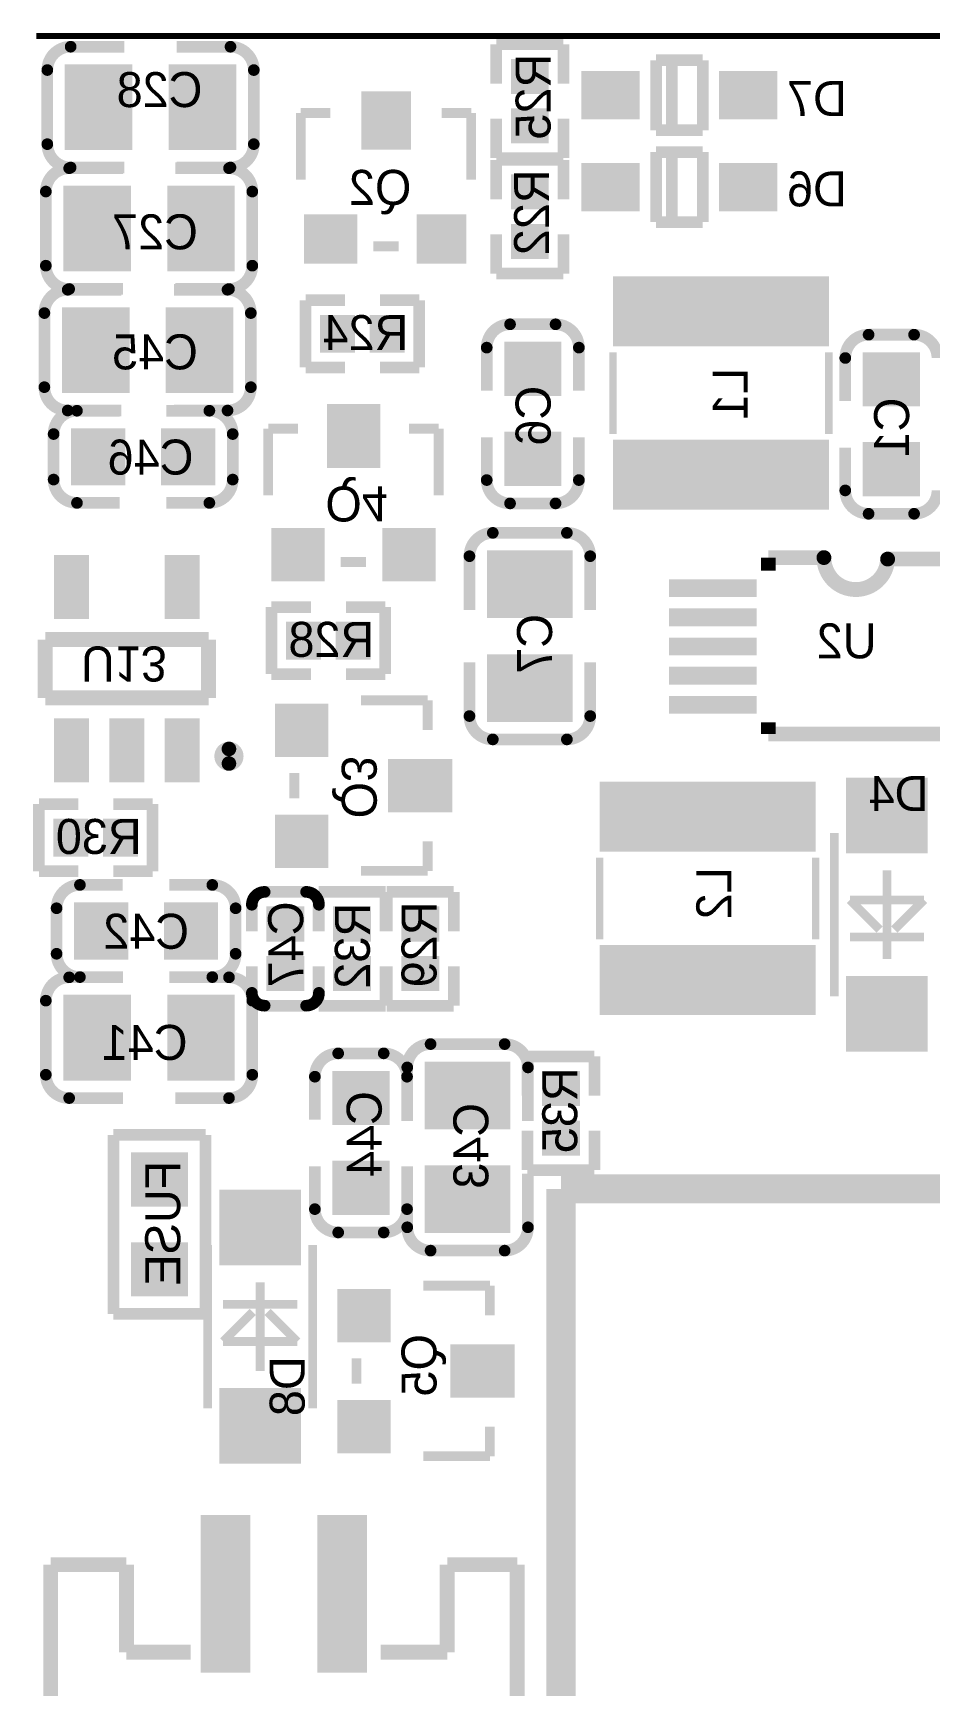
# Model space of a CAD drawing. Extents: x 1752 to 2872, y 74 to 1038.
# Drawn here: x 1909.6 to 1955.7, y 838.4 to 923.4 of the extents above; entities that cross this region are included whole.
import ezdxf

# ---------------------------------------------------------------- set-up
doc = ezdxf.new("R2010")
doc.units = 0
doc.header["$MEASUREMENT"] = 0
doc.layers.add('BOTTOMOVERLAY', color=54, linetype='CONTINUOUS')
doc.layers.add('BOTTOMPASTE', color=16, linetype='CONTINUOUS')

msp = doc.modelspace()

# ---------------------------------------------------------------- linework, layer by layer
at = {"layer": 'BOTTOMOVERLAY'}
for points, const_width in [([(2015.571084062615, 923.2528927262852), (1909.729284062615, 923.2528927262852)], 0.3), ([(1936.828878062616, 922.8250897262851), (1933.378875062616, 922.8250897262851)], 0.6000000000000001), ([(1933.378875062616, 920.800089726285), (1933.378875062616, 922.8250897262851)], 0.6000000000000001), ([(1936.828878062616, 920.800089726285), (1936.828878062616, 922.8250897262851)], 0.6000000000000001), ([(1914.246672062615, 922.7003047262851), (1911.486669062616, 922.7003047262851)], 0.6000000000000001), ([(1919.706690062617, 922.7003047262851), (1916.946690062617, 922.7003047262851)], 0.6000000000000001), ([(1941.600072062615, 918.4048897262851), (1941.600078062615, 922.004874726285)], 0.6000000000000001), ([(1941.600078062615, 922.004874726285), (1944.000090062616, 922.0049047262851)], 0.6000000000000001), ([(1942.410099062617, 918.4048957262852), (1942.410084062615, 922.0048897262852)], 0.6000000000000001), ([(1944.000075062616, 918.4048897262851), (1944.000090062616, 922.0049047262851)], 0.6000000000000001), ([(1910.286678062615, 917.6902927262852), (1910.286678062615, 921.5002927262851)], 0.6000000000000001), ([(1920.906681062616, 917.6902927262852), (1920.906681062616, 921.5002927262851)], 0.6000000000000001), ([(1923.323517062615, 915.8614927262852), (1923.323517062615, 919.290492726285)], 0.51), ([(1924.847517062616, 919.290492726285), (1923.323517062615, 919.290492726285)], 0.51), ([(1932.086517062616, 919.290492726285), (1930.562517062615, 919.290492726285)], 0.51), ([(1932.086517062616, 915.8614927262852), (1932.086517062616, 919.290492726285)], 0.51), ([(1933.378875062616, 916.9750957262852), (1933.378875062616, 919.0000957262852)], 0.6000000000000001), ([(1936.828878062616, 916.9750957262852), (1936.828878062616, 919.0000957262852)], 0.6000000000000001), ([(1944.000075062616, 918.4048897262851), (1941.600072062615, 918.4048897262851)], 0.6000000000000001), ([(1936.828878062616, 916.9750957262852), (1933.378875062616, 916.9750957262852)], 0.6000000000000001), ([(1936.828893062616, 916.881489726285), (1933.378890062616, 916.881489726285)], 0.6000000000000001), ([(1933.378890062616, 914.8564897262851), (1933.378890062616, 916.881489726285)], 0.6000000000000001), ([(1936.828893062616, 914.8564897262851), (1936.828893062616, 916.881489726285)], 0.6000000000000001), ([(1941.600072062615, 913.680489726285), (1941.600078062615, 917.2804747262851)], 0.6000000000000001), ([(1941.600078062615, 917.2804747262851), (1944.000090062616, 917.2805047262852)], 0.6000000000000001), ([(1942.410099062617, 913.680495726285), (1942.410084062615, 917.280489726285)], 0.6000000000000001), ([(1944.000075062616, 913.680489726285), (1944.000090062616, 917.2805047262852)], 0.6000000000000001), ([(1914.170472062616, 916.4519047262852), (1911.410469062615, 916.4519047262852)], 0.6000000000000001), ([(1914.246678062616, 916.490295726285), (1911.486678062615, 916.490295726285)], 0.6000000000000001), ([(1919.630490062616, 916.4519047262852), (1916.870490062616, 916.4519047262852)], 0.6000000000000001), ([(1919.706675062615, 916.490295726285), (1916.946675062615, 916.490295726285)], 0.6000000000000001), ([(1910.210478062615, 911.4418927262851), (1910.210478062615, 915.2518927262851)], 0.6000000000000001), ([(1920.830481062617, 911.4418927262851), (1920.830481062617, 915.2518927262851)], 0.6000000000000001), ([(1944.000075062616, 913.680489726285), (1941.600072062615, 913.680489726285)], 0.6000000000000001), ([(1933.378890062616, 911.0314957262851), (1933.378890062616, 913.0564957262852)], 0.6000000000000001), ([(1936.828893062616, 911.0314957262851), (1936.828893062616, 913.0564957262852)], 0.6000000000000001), ([(1928.352717062616, 912.4324927262851), (1927.057317062615, 912.4324927262851)], 0.51), ([(1936.828893062616, 911.0314957262851), (1933.378890062616, 911.0314957262851)], 0.6000000000000001), ([(1914.094293062616, 910.2034897262852), (1911.334293062616, 910.2034897262852)], 0.6000000000000001), ([(1914.170478062616, 910.2418957262852), (1911.410478062616, 910.2418957262852)], 0.6000000000000001), ([(1919.554290062616, 910.2034897262852), (1916.794290062616, 910.2034897262852)], 0.6000000000000001), ([(1919.630475062616, 910.2418957262852), (1916.870475062616, 910.2418957262852)], 0.6000000000000001), ([(1923.568287062616, 906.2116837262852), (1923.568287062616, 909.6616867262851)], 0.6000000000000001), ([(1925.593287062616, 909.6616867262851), (1923.568287062616, 909.6616867262851)], 0.6000000000000001), ([(1929.418281062616, 909.6616867262851), (1927.393281062616, 909.6616867262851)], 0.6000000000000001), ([(1929.418281062616, 906.2116837262852), (1929.418281062616, 909.6616867262851)], 0.6000000000000001), ([(1910.134287062616, 905.1934927262851), (1910.134287062616, 909.0034927262852)], 0.6000000000000001), ([(1920.754290062615, 905.1934927262851), (1920.754290062615, 909.0034927262852)], 0.6000000000000001), ([(1936.426281062616, 908.4269017262851), (1934.086287062616, 908.4269017262851)], 0.6000000000000001), ([(1954.866681062615, 907.8934807262851), (1952.526687062616, 907.8934807262851)], 0.6000000000000001), ([(1932.886275062615, 905.0219137262851), (1932.886275062615, 907.2269137262851)], 0.6000000000000001), ([(1937.626287062615, 905.0219047262851), (1937.626287062615, 907.2269047262852)], 0.6000000000000001), ([(1939.383276062616, 902.788620726285), (1939.383276062616, 906.9887647262851)], 0.381), ([(1950.483330062616, 902.788620726285), (1950.483330062616, 906.9887647262851)], 0.381), ([(1951.326681062616, 904.488483726285), (1951.326681062616, 906.6934807262851)], 0.6000000000000001), ([(1925.593287062616, 906.2116837262852), (1923.568287062616, 906.2116837262852)], 0.6000000000000001), ([(1929.418281062616, 906.2116837262852), (1927.393281062616, 906.2116837262852)], 0.6000000000000001), ([(1914.094278062616, 903.9934807262852), (1911.334278062616, 903.9934807262852)], 0.6000000000000001), ([(1914.015693062616, 903.982095726285), (1911.810696062616, 903.982095726285)], 0.6000000000000001), ([(1918.620705062615, 903.982101726285), (1916.415705062615, 903.982101726285)], 0.6000000000000001), ([(1919.554299062615, 903.9934807262852), (1916.794296062616, 903.9934807262852)], 0.6000000000000001), ([(1910.610696062616, 900.4420957262851), (1910.610696062616, 902.7820897262852)], 0.6000000000000001), ([(1919.820693062616, 900.4420957262851), (1919.820693062616, 902.7820897262852)], 0.6000000000000001), ([(1923.171117062616, 903.0598927262852), (1921.647117062616, 903.0598927262852)], 0.51), ([(1921.647117062616, 899.6308927262851), (1921.647117062616, 903.0598927262852)], 0.51), ([(1930.410117062615, 903.0598927262852), (1928.886117062616, 903.0598927262852)], 0.51), ([(1930.410117062615, 899.6308927262851), (1930.410117062615, 903.0598927262852)], 0.51), ([(1932.886281062616, 900.4169047262851), (1932.886281062616, 902.6219017262852)], 0.6000000000000001), ([(1937.626287062615, 900.4169047262851), (1937.626287062615, 902.6219017262852)], 0.6000000000000001), ([(1951.326681062616, 899.8834807262851), (1951.326681062616, 902.0884807262852)], 0.6000000000000001), ([(1914.015693062616, 899.2420897262851), (1911.810696062616, 899.2420897262851)], 0.6000000000000001), ([(1918.620696062616, 899.2420897262851), (1916.415696062616, 899.2420897262851)], 0.6000000000000001), ([(1936.426281062616, 899.2169047262851), (1934.086287062616, 899.2169047262851)], 0.6000000000000001), ([(1954.866681062615, 898.683483726285), (1952.526687062616, 898.683483726285)], 0.6000000000000001), ([(1937.008884062617, 897.7018897262851), (1933.198884062616, 897.7018897262851)], 0.6000000000000001), ([(1931.998872062616, 893.7418987262852), (1931.998872062616, 896.501898726285)], 0.6000000000000001), ([(1938.208881062616, 893.7418837262851), (1938.208881062616, 896.5018837262851)], 0.6000000000000001), ([(1947.367893062615, 895.7594767262851), (1947.367893062615, 896.4304927262851)], 0.762), ([(1950.229584062617, 896.4304927262851), (1947.367893062615, 896.4304927262851)], 0.762), ([(1956.367875062616, 896.3542927262852), (1953.506184062616, 896.3542927262852)], 0.762), ([(1926.676317062615, 896.2018927262852), (1925.380917062616, 896.2018927262852)], 0.51), ([(1921.815687062615, 890.4382777262852), (1921.815687062615, 893.8882867262851)], 0.6000000000000001), ([(1923.840687062616, 893.8882867262851), (1921.815687062615, 893.8882867262851)], 0.6000000000000001), ([(1927.665681062615, 893.8882867262851), (1925.640681062617, 893.8882867262851)], 0.6000000000000001), ([(1927.665681062615, 890.4382777262852), (1927.665681062615, 893.8882867262851)], 0.6000000000000001), ([(1910.177478062616, 889.2154867262852), (1910.177478062616, 892.2154807262853)], 0.762), ([(1918.577475062615, 892.2154807262853), (1910.177478062616, 892.2154807262853)], 0.762), ([(1918.577475062615, 889.2154867262852), (1918.577475062615, 892.2154807262853)], 0.762), ([(1931.998872062616, 888.2818777262853), (1931.998872062616, 891.0418807262852)], 0.6000000000000001), ([(1938.208881062616, 888.281886726285), (1938.208881062616, 891.0418867262852)], 0.6000000000000001), ([(1923.840687062616, 890.4382777262852), (1921.815687062615, 890.4382777262852)], 0.6000000000000001), ([(1927.665681062615, 890.4382777262852), (1925.640681062617, 890.4382777262852)], 0.6000000000000001), ([(1918.577475062615, 889.2154867262852), (1910.177478062616, 889.2154867262852)], 0.762), ([(1929.846084062617, 889.0846597262852), (1926.417084062617, 889.0846597262852)], 0.51), ([(1929.846084062617, 887.5606597262852), (1929.846084062617, 889.0846597262852)], 0.51), ([(1947.367893062615, 887.3585017262851), (1947.367893062615, 887.9575087262851)], 0.762), ([(1937.008884062617, 887.0818867262851), (1933.198884062616, 887.0818867262851)], 0.6000000000000001), ([(1956.367875062616, 887.3585017262851), (1947.367893062615, 887.3585017262851)], 0.762), ([(1922.988084062617, 884.0554597262851), (1922.988084062617, 885.3508597262852)], 0.51), ([(1909.852287062616, 880.3036837262853), (1909.852287062616, 883.7536867262852)], 0.6000000000000001), ([(1911.877287062616, 883.7536867262852), (1909.852287062616, 883.7536867262852)], 0.6000000000000001), ([(1915.702281062616, 883.7536867262852), (1913.677281062615, 883.7536867262852)], 0.6000000000000001), ([(1915.702281062616, 880.3036837262853), (1915.702281062616, 883.7536867262852)], 0.6000000000000001), ([(1950.768081062616, 873.8662927262851), (1950.768081062616, 882.266292726285)], 0.45), ([(1929.846084062617, 880.3216597262851), (1929.846084062617, 881.8456597262851)], 0.51), ([(1911.877287062616, 880.3036837262853), (1909.852287062616, 880.3036837262853)], 0.6000000000000001), ([(1915.702281062616, 880.3036837262853), (1913.677281062615, 880.3036837262853)], 0.6000000000000001), ([(1929.846084062617, 880.3216597262851), (1926.417084062617, 880.3216597262851)], 0.51), ([(1938.698238062617, 876.8044207262851), (1938.698238062617, 881.004564726285)], 0.381), ([(1949.798292062616, 876.8044207262851), (1949.798292062616, 881.004564726285)], 0.381), ([(1953.468084062616, 875.7802927262851), (1953.468084062616, 880.3522927262851)], 0.45), ([(1914.168072062616, 879.5980957262851), (1911.963072062616, 879.5980957262851)], 0.6000000000000001), ([(1918.773072062616, 879.5980957262851), (1916.568075062616, 879.5980957262851)], 0.6000000000000001), ([(1920.805884062615, 877.2136897262851), (1920.805884062615, 878.563695726285)], 0.6000000000000001), ([(1923.595878062616, 879.2386837262852), (1921.465881062615, 879.2386837262852)], 0.6000000000000001), ([(1927.684899062616, 879.2386987262851), (1924.234890062616, 879.2386987262851)], 0.6000000000000001), ([(1924.234890062616, 877.2136987262852), (1924.234890062616, 879.2386987262851)], 0.6000000000000001), ([(1924.255878062616, 877.2136837262851), (1924.255878062616, 878.5636867262851)], 0.6000000000000001), ([(1927.684899062616, 877.2136987262852), (1927.684899062616, 879.2386987262851)], 0.6000000000000001), ([(1931.190093062616, 879.2386897262852), (1927.740090062616, 879.2386897262852)], 0.6000000000000001), ([(1927.740090062616, 877.2136897262851), (1927.740090062616, 879.2386897262852)], 0.6000000000000001), ([(1931.190093062616, 877.2136897262851), (1931.190093062616, 879.2386897262852)], 0.6000000000000001), ([(1953.087084062616, 877.304292726285), (1951.563084062616, 878.8282927262851)], 0.45), ([(1954.230084062615, 878.8282927262851), (1951.563084062616, 878.8282927262851)], 0.45), ([(1953.849084062615, 877.304292726285), (1955.373084062617, 878.8282927262851)], 0.45), ([(1955.373084062617, 878.8282927262851), (1954.230084062615, 878.8282927262851)], 0.45), ([(1910.763075062617, 876.058095726285), (1910.763075062617, 878.3980897262852)], 0.6000000000000001), ([(1919.973072062616, 876.058095726285), (1919.973072062616, 878.3980897262852)], 0.6000000000000001), ([(1955.373084062617, 876.9232927262851), (1951.563084062616, 876.9232927262851)], 0.45), ([(1920.805890062616, 874.063695726285), (1920.805890062616, 875.4137017262851)], 0.6000000000000001), ([(1924.234890062616, 873.3887017262851), (1924.234890062616, 875.4137017262851)], 0.6000000000000001), ([(1924.255884062616, 874.063689726285), (1924.255884062616, 875.4136957262851)], 0.6000000000000001), ([(1927.684899062616, 873.3887017262851), (1927.684899062616, 875.4137017262851)], 0.6000000000000001), ([(1927.740090062616, 873.3886957262852), (1927.740090062616, 875.4136957262851)], 0.6000000000000001), ([(1931.190093062616, 873.3886957262852), (1931.190093062616, 875.4136957262851)], 0.6000000000000001), ([(1914.170472062616, 874.8467047262851), (1911.410469062615, 874.8467047262851)], 0.6000000000000001), ([(1914.168063062615, 874.8580807262852), (1911.963063062615, 874.8580807262852)], 0.6000000000000001), ([(1918.773072062616, 874.8580897262852), (1916.568075062616, 874.8580897262852)], 0.6000000000000001), ([(1919.630490062616, 874.8467047262851), (1916.870490062616, 874.8467047262851)], 0.6000000000000001), ([(1910.210478062615, 869.836692726285), (1910.210478062615, 873.6466927262852)], 0.6000000000000001), ([(1920.830481062617, 869.836692726285), (1920.830481062617, 873.6466927262852)], 0.6000000000000001), ([(1923.595887062615, 873.3887017262851), (1921.465890062615, 873.3887017262851)], 0.6000000000000001), ([(1927.684899062616, 873.3887017262851), (1924.234890062616, 873.3887017262851)], 0.6000000000000001), ([(1931.190093062616, 873.3886957262852), (1927.740090062616, 873.3886957262852)], 0.6000000000000001), ([(1927.587081062616, 870.9365017262853), (1925.247087062616, 870.9365017262853)], 0.6000000000000001), ([(1933.808484062616, 871.4128987262852), (1929.998484062616, 871.4128987262852)], 0.6000000000000001), ([(1928.798487062616, 867.4528987262852), (1928.798487062616, 870.2128987262852)], 0.6000000000000001), ([(1938.429078062615, 870.780489726285), (1934.979075062615, 870.7804897262852)], 0.6000000000000001), ([(1934.979075062615, 868.7554897262852), (1934.979075062615, 870.7804897262852)], 0.6000000000000001), ([(1935.008496062616, 867.4529047262852), (1935.008496062616, 870.212907726285)], 0.6000000000000001), ([(1938.429078062615, 868.7554897262851), (1938.429078062615, 870.780489726285)], 0.6000000000000001), ([(1924.047075062616, 867.5315137262853), (1924.047075062616, 869.7365137262851)], 0.6000000000000001), ([(1928.787087062616, 867.5315047262852), (1928.787087062616, 869.7365047262851)], 0.6000000000000001), ([(1914.170478062616, 868.6366957262851), (1911.410478062616, 868.6366957262851)], 0.6000000000000001), ([(1919.630475062616, 868.6366957262851), (1916.870475062616, 868.6366957262851)], 0.6000000000000001), ([(1913.683890062615, 857.5354897262852), (1913.683890062615, 866.7454867262852)], 0.6000000000000001), ([(1918.423896062616, 866.7454867262852), (1913.683890062615, 866.7454867262852)], 0.6000000000000001), ([(1918.423887062615, 857.5354897262852), (1918.423896062616, 866.7454867262852)], 0.6000000000000001), ([(1934.979075062615, 864.930495726285), (1934.979075062615, 866.9554957262851)], 0.6000000000000001), ([(1938.429078062615, 864.930495726285), (1938.429078062615, 866.9554957262851)], 0.6000000000000001), ([(1924.047081062615, 862.9265047262852), (1924.047081062615, 865.131501726285)], 0.6000000000000001), ([(1928.787087062616, 862.9265047262852), (1928.787087062616, 865.131501726285)], 0.6000000000000001), ([(1928.798487062616, 861.992901726285), (1928.798487062616, 864.7529017262851)], 0.6000000000000001), ([(1938.429078062615, 864.930495726285), (1934.979075062615, 864.930495726285)], 0.6000000000000001), ([(1935.008496062616, 861.9928867262852), (1935.008496062616, 864.7528867262852)], 0.6000000000000001), ([(1936.704084062617, 749.6692927262852), (1936.704084062617, 863.9692927262851)], 1.499997), ([(2111.506884062615, 863.9692927262851), (1936.704084062617, 863.9692927262851)], 1.499997), ([(1927.587081062616, 861.7265047262852), (1925.247087062616, 861.7265047262852)], 0.6000000000000001), ([(1918.535481062615, 852.6826927262853), (1918.535481062615, 861.0826927262852)], 0.45), ([(1923.935487062615, 852.6826927262853), (1923.935487062615, 861.0826927262852)], 0.45), ([(1933.808484062616, 860.7928957262852), (1929.998484062616, 860.7928957262852)], 0.6000000000000001), ([(1921.235484062615, 854.5966927262851), (1921.235484062615, 859.1686927262851)], 0.45), ([(1933.046484062616, 858.9856597262851), (1929.617484062616, 858.9856597262851)], 0.51), ([(1933.046484062616, 857.4616597262852), (1933.046484062616, 858.9856597262851)], 0.51), ([(1918.423887062615, 857.5354897262852), (1913.683890062615, 857.5354897262852)], 0.6000000000000001), ([(1923.140484062616, 858.0256927262851), (1919.330484062616, 858.0256927262851)], 0.45), ([(1919.330484062616, 856.1206927262851), (1920.854484062615, 857.6446927262853)], 0.45), ([(1923.140484062616, 856.1206927262851), (1921.616484062615, 857.6446927262853)], 0.45), ([(1920.473484062616, 856.1206927262851), (1919.330484062616, 856.1206927262851)], 0.45), ([(1923.140484062616, 856.1206927262851), (1920.473484062616, 856.1206927262851)], 0.45), ([(1926.188484062616, 853.9564597262852), (1926.188484062616, 855.2518597262851)], 0.51), ([(1933.046484062615, 850.2226597262852), (1933.046484062615, 851.7466597262851)], 0.51), ([(1933.046484062615, 850.2226597262852), (1929.617484062616, 850.2226597262852)], 0.51), ([(1910.454708062616, 824.7156997262852), (1910.454708062616, 844.6415437262851)], 0.762), ([(1914.354852062616, 844.641468726285), (1910.454783062615, 844.641468726285)], 0.762), ([(1914.354852062616, 840.1414777262852), (1914.354852062616, 844.641468726285)], 0.762), ([(1934.454735062615, 844.6415437262851), (1930.854744062615, 844.6415437262851)], 0.762), ([(1930.854744062615, 840.1415527262852), (1930.854744062615, 844.6415437262851)], 0.762), ([(1934.454735062615, 824.7156997262852), (1934.454735062615, 844.6415437262851)], 0.762), ([(1917.654693062615, 840.1414777262852), (1914.354852062616, 840.1414777262852)], 0.762), ([(1930.854744062615, 840.1415527262852), (1927.422999062616, 840.1415527262852)], 0.762)]:
    msp.add_lwpolyline(points, dxfattribs=dict(at, const_width=const_width))
for points, const_width in [([(1910.286672062616, 921.5003017262851, -0.414213), (1911.486669062616, 922.7003047262851)], 0.6000000000000001), ([(1919.706690062617, 922.7003047262851, -0.414214), (1920.906690062616, 921.5003077262851)], 0.6000000000000001), ([(1911.486678062615, 916.490295726285, -0.414214), (1910.286678062615, 917.6902927262852)], 0.6000000000000001), ([(1920.906681062616, 917.6902837262851, -0.414213), (1919.706675062615, 916.4902867262851)], 0.6000000000000001), ([(1910.210472062617, 915.2519017262853, -0.414213), (1911.410469062615, 916.4519047262852)], 0.6000000000000001), ([(1919.630490062616, 916.4519047262852, -0.414214), (1920.830490062615, 915.2519077262853)], 0.6000000000000001), ([(1911.410478062616, 910.2418957262852, -0.414214), (1910.210478062615, 911.4418927262851)], 0.6000000000000001), ([(1920.830481062617, 911.4418837262851, -0.414213), (1919.630475062616, 910.241886726285)], 0.6000000000000001), ([(1910.134287062616, 909.0035017262851, -0.414213), (1911.334293062616, 910.203498726285)], 0.6000000000000001), ([(1919.554290062616, 910.2034897262852, -0.414214), (1920.754290062615, 909.0034927262852)], 0.6000000000000001), ([(1932.886275062615, 907.2269137262851, -0.414213), (1934.086278062615, 908.4269107262851)], 0.6000000000000001), ([(1936.426281062616, 908.4269017262851, -0.414213), (1937.626287062615, 907.2269047262852)], 0.6000000000000001), ([(1951.326675062615, 906.6934807262851, -0.414213), (1952.526678062615, 907.8934807262851)], 0.6000000000000001), ([(1954.866681062615, 907.8934807262851, -0.414213), (1956.066687062615, 906.6934807262851)], 0.6000000000000001), ([(1911.334278062616, 903.9934807262852, -0.414214), (1910.134278062616, 905.1934777262851)], 0.6000000000000001), ([(1920.754296062616, 905.1934837262851, -0.414213), (1919.554299062615, 903.9934807262852)], 0.6000000000000001), ([(1910.610696062616, 902.7820897262852, -0.414213), (1911.810696062616, 903.982095726285)], 0.6000000000000001), ([(1918.620705062615, 903.982101726285, -0.414213), (1919.820702062617, 902.7820987262851)], 0.6000000000000001), ([(1911.810696062616, 899.2420837262852, -0.414213), (1910.610696062616, 900.4420867262851)], 0.6000000000000001), ([(1919.820693062616, 900.4420957262851, -0.414213), (1918.620696062616, 899.2420897262851)], 0.6000000000000001), ([(1934.086287062616, 899.2169047262851, -0.414213), (1932.886281062616, 900.4169047262851)], 0.6000000000000001), ([(1937.626296062615, 900.4169047262851, -0.414213), (1936.426290062615, 899.2169047262851)], 0.6000000000000001), ([(1952.526687062616, 898.683483726285, -0.414213), (1951.326681062616, 899.8834807262851)], 0.6000000000000001), ([(1956.066696062616, 899.8834717262852, -0.414213), (1954.866690062616, 898.6834747262851)], 0.6000000000000001), ([(1931.998872062616, 896.501898726285, -0.414214), (1933.198869062616, 897.7018987262852)], 0.6000000000000001), ([(1937.008893062615, 897.7018897262851, -0.414213), (1938.208890062616, 896.5018837262851)], 0.6000000000000001), ([(1953.506184062616, 896.3542927262852, -0.980461), (1950.229584062617, 896.4304927262851)], 0.762), ([(1933.198875062616, 887.0818807262851, -0.414213), (1931.998872062616, 888.2818777262853)], 0.6000000000000001), ([(1938.208881062616, 888.281886726285, -0.414214), (1937.008884062617, 887.0818867262851)], 0.6000000000000001), ([(1910.763075062617, 878.3980897262852, -0.414213), (1911.963072062616, 879.5980957262851)], 0.6000000000000001), ([(1918.773072062616, 879.5981017262851, -0.414213), (1919.973072062616, 878.3980987262852)], 0.6000000000000001), ([(1920.805884062615, 878.5786987262852, -0.414214), (1921.465881062615, 879.2386987262851)], 0.6000000000000001), ([(1923.595878062616, 879.2386987262851, -0.414214), (1924.255878062616, 878.5786987262852)], 0.6000000000000001), ([(1911.963063062615, 874.8580807262852, -0.414213), (1910.763066062616, 876.0580867262852)], 0.6000000000000001), ([(1919.973072062616, 876.058095726285, -0.414213), (1918.773072062616, 874.8580897262852)], 0.6000000000000001), ([(1910.210472062617, 873.6467017262852, -0.414213), (1911.410469062615, 874.8467047262851)], 0.6000000000000001), ([(1919.630490062616, 874.8467047262851, -0.414214), (1920.830490062615, 873.6467077262852)], 0.6000000000000001), ([(1921.465890062615, 873.3887017262851, -0.414214), (1920.805890062616, 874.0487017262852)], 0.6000000000000001), ([(1924.255884062616, 874.0487017262852, -0.414214), (1923.595887062615, 873.3887017262851)], 0.6000000000000001), ([(1924.047075062616, 869.7365137262851, -0.414213), (1925.247078062616, 870.9365107262852)], 0.6000000000000001), ([(1927.587081062616, 870.9365017262853, -0.414213), (1928.787087062616, 869.7365047262851)], 0.6000000000000001), ([(1928.798487062616, 870.2128987262852, -0.414214), (1929.998484062616, 871.4128987262852)], 0.6000000000000001), ([(1933.808493062616, 871.4129047262852, -0.414213), (1935.008496062616, 870.212907726285)], 0.6000000000000001), ([(1911.410478062616, 868.6366957262851, -0.414214), (1910.210478062615, 869.836692726285)], 0.6000000000000001), ([(1920.830481062617, 869.8366837262852, -0.414213), (1919.630475062616, 868.6366867262852)], 0.6000000000000001), ([(1925.247087062616, 861.7265047262852, -0.414213), (1924.047081062615, 862.9265047262852)], 0.6000000000000001), ([(1928.787096062616, 862.9265047262852, -0.414213), (1927.587090062617, 861.7265047262852)], 0.6000000000000001), ([(1929.998475062616, 860.7928957262852, -0.414213), (1928.798478062615, 861.992901726285)], 0.6000000000000001), ([(1935.008496062616, 861.9928867262852, -0.414214), (1933.808499062616, 860.7928867262851)], 0.6000000000000001)]:
    msp.add_lwpolyline(points, format="xyb", dxfattribs=dict(at, const_width=const_width))
for points, const_width in [([(1911.486669062616, 922.5503047262852, 1), (1911.486669062616, 922.850304726285, 1)], 0.3), ([(1919.706690062617, 922.5503047262852, 1), (1919.706690062617, 922.850304726285, 1)], 0.3), ([(1910.286672062616, 921.3503017262851, 1), (1910.286672062616, 921.6502987262852, 1)], 0.3), ([(1920.906690062616, 921.3503077262851, 1), (1920.906690062616, 921.6503077262851, 1)], 0.3), ([(1910.286678062615, 917.5402927262851, 1), (1910.286678062615, 917.840292726285, 1)], 0.3), ([(1920.906681062616, 917.5402867262851, 1), (1920.906681062616, 917.8402837262851, 1)], 0.3), ([(1911.410469062615, 916.3019047262851, 1), (1911.410469062615, 916.6019047262852, 1)], 0.3), ([(1911.486678062615, 916.3402957262851, 1), (1911.486678062615, 916.6402957262851, 1)], 0.3), ([(1919.630490062616, 916.3019047262851, 1), (1919.630490062616, 916.6019047262852, 1)], 0.3), ([(1919.706675062615, 916.3402867262851, 1), (1919.706675062615, 916.6402867262851, 1)], 0.3), ([(1910.210472062617, 915.1019017262852, 1), (1910.210472062617, 915.401898726285, 1)], 0.3), ([(1920.830490062615, 915.1019077262852, 1), (1920.830490062615, 915.4019077262851, 1)], 0.3), ([(1910.210478062615, 911.2918927262851, 1), (1910.210478062615, 911.5918927262851, 1)], 0.3), ([(1920.830481062617, 911.2918867262852, 1), (1920.830481062617, 911.5918837262852, 1)], 0.3), ([(1911.334293062616, 910.053498726285, 1), (1911.334293062616, 910.3534987262851, 1)], 0.3), ([(1911.410478062616, 910.0918957262852, 1), (1911.410478062616, 910.391895726285, 1)], 0.3), ([(1919.554290062616, 910.0534897262851, 1), (1919.554290062616, 910.3534897262851, 1)], 0.3), ([(1919.630475062616, 910.0918867262851, 1), (1919.630475062616, 910.3918867262851, 1)], 0.3), ([(1910.134287062616, 908.8535017262851, 1), (1910.134287062616, 909.1534987262852, 1)], 0.3), ([(1920.754290062615, 908.8534927262851, 1), (1920.754290062615, 909.1534927262851, 1)], 0.3), ([(1934.086278062615, 908.276910726285, 1), (1934.086278062615, 908.5769107262852, 1)], 0.3), ([(1936.426281062616, 908.2769017262851, 1), (1936.426281062616, 908.5769017262851, 1)], 0.3), ([(1952.526678062615, 907.7434807262852, 1), (1952.526678062615, 908.043480726285, 1)], 0.3), ([(1954.866681062615, 907.7434807262852, 1), (1954.866681062615, 908.043480726285, 1)], 0.3), ([(1932.886275062615, 907.076913726285, 1), (1932.886275062615, 907.3769137262852, 1)], 0.3), ([(1937.626287062615, 907.0769047262852, 1), (1937.626287062615, 907.3769047262851, 1)], 0.3), ([(1951.326675062615, 906.5434837262851, 1), (1951.326675062615, 906.8434807262852, 1)], 0.3), ([(1910.134278062616, 905.0434777262851, 1), (1910.134278062616, 905.3434777262851, 1)], 0.3), ([(1920.754296062616, 905.043486726285, 1), (1920.754296062616, 905.3434837262851, 1)], 0.3), ([(1911.334278062616, 903.8434807262852, 1), (1911.334278062616, 904.1434807262851, 1)], 0.3), ([(1911.810696062616, 903.832095726285, 1), (1911.810696062616, 904.1320957262851, 1)], 0.3), ([(1918.620705062615, 903.8321047262853, 1), (1918.620705062615, 904.1321017262851, 1)], 0.3), ([(1919.554299062615, 903.8434807262852, 1), (1919.554299062615, 904.1434807262851, 1)], 0.3), ([(1910.610696062616, 902.6320897262851, 1), (1910.610696062616, 902.9320897262852, 1)], 0.3), ([(1919.820702062617, 902.6320987262851, 1), (1919.820702062617, 902.9320987262852, 1)], 0.3), ([(1910.610696062616, 900.2920867262851, 1), (1910.610696062616, 900.5920867262851, 1)], 0.3), ([(1919.820693062616, 900.2920957262852, 1), (1919.820693062616, 900.5920957262852, 1)], 0.3), ([(1932.886281062616, 900.2669047262852, 1), (1932.886281062616, 900.5669017262851, 1)], 0.3), ([(1937.626296062615, 900.2669047262852, 1), (1937.626296062615, 900.5669017262851, 1)], 0.3), ([(1951.326681062616, 899.733480726285, 1), (1951.326681062616, 900.0334807262852, 1)], 0.3), ([(1911.810696062616, 899.0920837262852, 1), (1911.810696062616, 899.392080726285, 1)], 0.3), ([(1918.620696062616, 899.0920897262852, 1), (1918.620696062616, 899.3920897262851, 1)], 0.3), ([(1934.086287062616, 899.0669047262851, 1), (1934.086287062616, 899.3669047262852, 1)], 0.3), ([(1936.426290062615, 899.0669047262851, 1), (1936.426290062615, 899.3669047262852, 1)], 0.3), ([(1952.526687062616, 898.5334837262851, 1), (1952.526687062616, 898.8334837262851, 1)], 0.3), ([(1954.866690062616, 898.533474726285, 1), (1954.866690062616, 898.8334747262851, 1)], 0.3), ([(1933.198869062616, 897.5518987262851, 1), (1933.198869062616, 897.8518957262852, 1)], 0.3), ([(1937.008893062615, 897.5518897262851, 1), (1937.008893062615, 897.851889726285, 1)], 0.3), ([(1931.998872062616, 896.3518987262852, 1), (1931.998872062616, 896.651898726285, 1)], 0.3), ([(1938.208890062616, 896.351883726285, 1), (1938.208890062616, 896.6518837262852, 1)], 0.3), ([(1950.229584062617, 896.2399927262852, 1), (1950.229584062617, 896.6209927262852, 1)], 0.381), ([(1953.506184062616, 896.1637927262852, 1), (1953.506184062616, 896.5447927262851, 1)], 0.381), ([(1931.998872062616, 888.1318777262852, 1), (1931.998872062616, 888.4318777262852, 1)], 0.3), ([(1938.208881062616, 888.1318867262851, 1), (1938.208881062616, 888.431886726285, 1)], 0.3), ([(1933.198875062616, 886.931880726285, 1), (1933.198875062616, 887.2318807262852, 1)], 0.3), ([(1937.008884062617, 886.9318897262851, 1), (1937.008884062617, 887.2318867262852, 1)], 0.3), ([(1919.627481062616, 886.5904807262853, 1), (1919.627481062616, 885.8404747262853, 1)], 0.7499969999999999), ([(1919.627481062616, 886.4029837262851, 1), (1919.627481062616, 886.7779807262853, 1)], 0.374994), ([(1919.627481062616, 885.6529777262851, 1), (1919.627481062616, 886.0279747262853, 1)], 0.374994), ([(1911.963072062616, 879.4480957262851, 1), (1911.963072062616, 879.7480957262851, 1)], 0.3), ([(1918.773072062616, 879.448104726285, 1), (1918.773072062616, 879.7481017262851, 1)], 0.3), ([(1920.805884062615, 878.4286987262851, 1), (1920.805884062615, 878.7286987262853, 1)], 0.3), ([(1921.465881062615, 879.0886987262852, 1), (1921.465881062615, 879.3886987262852, 1)], 0.3), ([(1923.595878062616, 879.0886987262852, 1), (1923.595878062616, 879.3886987262852, 1)], 0.3), ([(1924.255878062616, 878.4286987262851, 1), (1924.255878062616, 878.7286987262853, 1)], 0.3), ([(1910.763075062617, 878.2480897262851, 1), (1910.763075062617, 878.5480897262853, 1)], 0.3), ([(1919.973072062616, 878.2480987262852, 1), (1919.973072062616, 878.5480987262852, 1)], 0.3), ([(1910.763066062616, 875.9080867262853, 1), (1910.763066062616, 876.2080867262852, 1)], 0.3), ([(1919.973072062616, 875.9080957262852, 1), (1919.973072062616, 876.2080957262851, 1)], 0.3), ([(1911.410469062615, 874.6967047262851, 1), (1911.410469062615, 874.9967047262851, 1)], 0.3), ([(1911.963063062615, 874.7080837262852, 1), (1911.963063062615, 875.008080726285, 1)], 0.3), ([(1918.773072062616, 874.7080897262852, 1), (1918.773072062616, 875.0080897262852, 1)], 0.3), ([(1919.630490062616, 874.6967047262851, 1), (1919.630490062616, 874.9967047262851, 1)], 0.3), ([(1910.210472062617, 873.4967017262852, 1), (1910.210472062617, 873.7966987262853, 1)], 0.3), ([(1920.805890062616, 873.8987017262853, 1), (1920.805890062616, 874.1987017262852, 1)], 0.3), ([(1920.830490062615, 873.4967077262852, 1), (1920.830490062615, 873.7967077262851, 1)], 0.3), ([(1924.255884062616, 873.8987017262853, 1), (1924.255884062616, 874.1987017262852, 1)], 0.3), ([(1921.465890062615, 873.2387017262852, 1), (1921.465890062615, 873.5387017262851, 1)], 0.3), ([(1923.595887062615, 873.2387017262852, 1), (1923.595887062615, 873.5387017262851, 1)], 0.3), ([(1925.247078062616, 870.7865107262852, 1), (1925.247078062616, 871.086510726285, 1)], 0.3), ([(1927.587081062616, 870.7865017262852, 1), (1927.587081062616, 871.0865017262852, 1)], 0.3), ([(1929.998484062616, 871.2628987262851, 1), (1929.998484062616, 871.5628957262852, 1)], 0.3), ([(1933.808493062616, 871.2629047262851, 1), (1933.808493062616, 871.5629047262853, 1)], 0.3), ([(1928.798487062616, 870.0628987262853, 1), (1928.798487062616, 870.3628987262852, 1)], 0.3), ([(1935.008496062616, 870.0629077262852, 1), (1935.008496062616, 870.3629077262851, 1)], 0.3), ([(1910.210478062615, 869.6866927262852, 1), (1910.210478062615, 869.9866927262851, 1)], 0.3), ([(1920.830481062617, 869.6866867262852, 1), (1920.830481062617, 869.9866837262852, 1)], 0.3), ([(1924.047075062616, 869.5865137262851, 1), (1924.047075062616, 869.8865137262851, 1)], 0.3), ([(1928.787087062616, 869.586504726285, 1), (1928.787087062616, 869.8865047262852, 1)], 0.3), ([(1911.410478062616, 868.4866957262851, 1), (1911.410478062616, 868.7866957262852, 1)], 0.3), ([(1919.630475062616, 868.4866867262851, 1), (1919.630475062616, 868.7866867262852, 1)], 0.3), ([(1924.047081062615, 862.7765047262851, 1), (1924.047081062615, 863.0765017262852, 1)], 0.3), ([(1928.787096062616, 862.7765047262851, 1), (1928.787096062616, 863.0765017262852, 1)], 0.3), ([(1925.247087062616, 861.5765047262853, 1), (1925.247087062616, 861.8765047262851, 1)], 0.3), ([(1927.587090062617, 861.5765047262853, 1), (1927.587090062617, 861.8765047262851, 1)], 0.3), ([(1928.798478062615, 861.8429017262852, 1), (1928.798478062615, 862.1429017262851, 1)], 0.3), ([(1935.008496062616, 861.8428867262853, 1), (1935.008496062616, 862.1428867262852, 1)], 0.3), ([(1929.998475062616, 860.6428957262851, 1), (1929.998475062616, 860.9428957262852, 1)], 0.3), ([(1933.808499062616, 860.6428897262851, 1), (1933.808499062616, 860.942886726285, 1)], 0.3)]:
    msp.add_lwpolyline(points, format="xyb", close=True, dxfattribs=dict(at, const_width=const_width))
at = {"layer": 'BOTTOMPASTE'}
for points in [[(1914.666672062616, 921.8002927262852), (1911.186678062616, 921.8002927262852), (1914.666672062616, 917.3902927262851), (1911.186678062616, 917.3902927262851)], [(1920.006675062615, 921.8002927262852), (1916.526681062616, 921.8002927262852), (1920.006675062615, 917.3902927262851), (1916.526681062616, 917.3902927262851)], [(1936.078887062616, 920.2751047262852), (1936.078887062616, 922.0750987262851), (1934.128881062615, 920.2751047262852), (1934.128881062615, 922.0750987262851)], [(1937.760093062617, 918.959883726285), (1940.760087062616, 918.959883726285), (1937.760093062617, 921.4498867262852), (1940.760087062616, 921.4498867262852)], [(1944.840081062615, 918.959883726285), (1947.840075062616, 918.959883726285), (1944.840081062615, 921.4498867262852), (1947.840075062616, 921.4498867262852)], [(1928.987484062616, 920.4094897262851), (1926.437484062615, 920.4094897262851), (1928.987484062616, 917.4094957262851), (1926.437484062615, 917.4094957262851)], [(1936.078887062616, 917.7251017262852), (1936.078887062616, 919.5250987262853), (1934.128881062615, 917.7251017262852), (1934.128881062615, 919.5250987262853)], [(1937.760093062617, 914.2354837262851), (1940.760087062616, 914.2354837262851), (1937.760093062617, 916.725486726285), (1940.760087062616, 916.725486726285)], [(1944.840081062615, 914.2354837262851), (1947.840075062616, 914.2354837262851), (1944.840081062615, 916.725486726285), (1947.840075062616, 916.725486726285)], [(1914.590472062616, 915.5518927262851), (1911.110478062616, 915.5518927262851), (1914.590472062616, 911.141892726285), (1911.110478062616, 911.141892726285)], [(1919.930475062615, 915.5518927262851), (1916.450481062616, 915.5518927262851), (1919.930475062615, 911.141892726285), (1916.450481062616, 911.141892726285)], [(1934.128881062615, 916.1314837262851), (1934.128881062615, 914.331486726285), (1936.078887062616, 916.1314837262851), (1936.078887062616, 914.331486726285)], [(1926.234051062615, 914.0884927262852), (1923.490851062615, 914.0884927262852), (1926.234051062615, 911.5384927262851), (1923.490851062615, 911.5384927262851)], [(1931.837517062616, 914.0884927262852), (1929.287514062616, 914.0884927262852), (1931.837517062616, 911.5384927262851), (1929.287514062616, 911.5384927262851)], [(1934.128881062615, 913.581480726285), (1934.128881062615, 911.7814867262852), (1936.078887062616, 913.581480726285), (1936.078887062616, 911.7814867262852)], [(1939.383696062617, 910.8888337262852), (1939.383696062617, 907.2888397262852), (1950.483672062616, 910.8888337262852), (1950.483672062616, 907.2888397262852)], [(1911.034293062616, 904.8934927262851), (1914.514287062616, 904.8934927262851), (1911.034293062616, 909.3034927262851), (1914.514287062616, 909.3034927262851)], [(1916.374296062616, 904.8934927262851), (1919.854290062616, 904.8934927262851), (1916.374296062616, 909.3034927262851), (1919.854290062616, 909.3034927262851)], [(1926.118272062616, 908.9116957262852), (1924.318278062616, 908.9116957262852), (1926.118272062616, 906.9616897262852), (1924.318278062616, 906.9616897262852)], [(1928.668275062616, 908.9116957262852), (1926.868278062616, 908.9116957262852), (1928.668275062616, 906.9616897262852), (1926.868278062616, 906.9616897262852)], [(1936.726281062615, 904.736901726285), (1936.726281062615, 907.526904726285), (1933.786287062616, 904.736901726285), (1933.786287062616, 907.526904726285)], [(1952.226687062616, 906.9934897262851), (1952.226687062616, 904.2034867262851), (1955.166681062615, 906.9934897262851), (1955.166681062615, 904.2034867262851)], [(1927.407684062616, 904.3288897262852), (1924.664484062615, 904.3288897262852), (1927.407684062616, 901.0288957262851), (1924.664484062615, 901.0288957262851)], [(1911.510687062616, 900.1420957262851), (1914.300690062616, 900.1420957262851), (1911.510687062616, 903.0820897262851), (1914.300690062616, 903.0820897262851)], [(1916.130693062616, 900.1420957262851), (1918.920696062615, 900.1420957262851), (1916.130693062616, 903.0820897262851), (1918.920696062615, 903.0820897262851)], [(1936.726281062615, 900.1168957262852), (1936.726281062615, 902.9068987262851), (1933.786287062616, 900.1168957262852), (1933.786287062616, 902.9068987262851)], [(1939.383696062617, 902.4893077262851), (1939.383696062617, 898.8893137262851), (1950.483672062616, 902.4893077262851), (1950.483672062616, 898.8893137262851)], [(1952.226687062616, 902.373483726285), (1952.226687062616, 899.5834807262851), (1955.166681062615, 902.373483726285), (1955.166681062615, 899.5834807262851)], [(1924.557651062616, 897.9544927262853), (1921.814451062616, 897.9544927262853), (1924.557651062616, 895.2112927262851), (1921.814451062616, 895.2112927262851)], [(1930.257717062615, 897.9544927262853), (1927.514517062616, 897.9544927262853), (1930.257717062615, 895.2112927262851), (1927.514517062616, 895.2112927262851)], [(1932.898884062615, 896.8018837262852), (1932.898884062615, 893.321889726285), (1937.308884062616, 896.8018837262852), (1937.308884062616, 893.321889726285)], [(1910.627484062615, 893.2654867262851), (1912.427481062615, 893.2654867262851), (1910.627484062615, 896.5654807262852), (1912.427481062615, 896.5654807262852)], [(1916.327481062616, 893.2654867262851), (1918.127478062616, 893.2654867262851), (1916.327481062616, 896.5654807262852), (1918.127478062616, 896.5654807262852)], [(1946.764617062616, 894.4012867262851), (1946.764617062616, 895.3156867262851), (1942.264551062615, 894.4012867262851), (1942.264551062615, 895.3156867262851)], [(1946.764617062616, 892.9009087262853), (1946.764617062616, 893.8153087262851), (1942.264551062615, 892.9009087262853), (1942.264551062615, 893.8153087262851)], [(1924.365672062616, 893.1382957262852), (1922.565678062617, 893.1382957262852), (1924.365672062616, 891.1882897262851), (1922.565678062617, 891.1882897262851)], [(1926.915684062616, 893.1382957262852), (1925.115687062616, 893.1382957262852), (1926.915684062616, 891.1882897262851), (1925.115687062616, 891.1882897262851)], [(1946.764617062616, 891.4012927262851), (1946.764617062616, 892.3156927262851), (1942.264551062615, 891.4012927262851), (1942.264551062615, 892.3156927262851)], [(1932.898884062615, 891.461880726285), (1932.898884062615, 887.9818867262852), (1937.308884062616, 891.461880726285), (1937.308884062616, 887.9818867262852)], [(1946.764617062616, 889.9009147262852), (1946.764617062616, 890.8153147262851), (1942.264551062615, 889.9009147262852), (1942.264551062615, 890.8153147262851)], [(1946.764617062616, 888.4012987262851), (1946.764617062616, 889.3156987262851), (1942.264551062615, 888.4012987262851), (1942.264551062615, 889.3156987262851)], [(1924.740684062615, 886.1741257262852), (1924.740684062615, 888.9173257262853), (1921.997484062616, 886.1741257262852), (1921.997484062616, 888.9173257262853)], [(1910.627484062615, 884.8654897262852), (1912.427481062615, 884.8654897262852), (1910.627484062615, 888.1654837262852), (1912.427481062615, 888.1654837262852)], [(1913.477478062615, 884.8654897262852), (1915.277475062615, 884.8654897262852), (1913.477478062615, 888.1654837262852), (1915.277475062615, 888.1654837262852)], [(1916.327481062616, 884.8654897262852), (1918.127478062616, 884.8654897262852), (1916.327481062616, 888.1654837262852), (1918.127478062616, 888.1654837262852)], [(1931.115081062616, 883.3240927262852), (1931.115081062616, 886.0672927262851), (1927.815087062615, 883.3240927262852), (1927.815087062615, 886.0672927262851)], [(1949.797872062616, 881.3038777262852), (1949.797872062616, 884.9038717262852), (1938.697896062616, 881.3038777262852), (1938.697896062616, 884.9038717262852)], [(1955.568081062615, 885.1162867262851), (1951.368087062616, 885.1162867262851), (1955.568081062615, 881.2162927262851), (1951.368087062616, 881.2162927262851)], [(1924.740684062615, 880.4740597262851), (1924.740684062615, 883.2172597262852), (1921.997484062616, 880.4740597262851), (1921.997484062616, 883.2172597262852)], [(1912.402272062615, 883.0036957262851), (1910.602278062615, 883.0036957262851), (1912.402272062615, 881.0536897262853), (1910.602278062615, 881.0536897262853)], [(1914.952275062616, 883.0036957262851), (1913.152278062616, 883.0036957262851), (1914.952275062616, 881.0536897262853), (1913.152278062616, 881.0536897262853)], [(1914.453075062616, 878.6980897262852), (1911.663072062615, 878.6980897262852), (1914.453075062616, 875.7580957262852), (1911.663072062615, 875.7580957262852)], [(1919.073081062616, 878.6980897262852), (1916.283078062616, 878.6980897262852), (1919.073081062616, 875.7580957262852), (1916.283078062616, 875.7580957262852)], [(1921.555875062616, 878.4886927262851), (1921.555875062616, 876.688695726285), (1923.505878062616, 878.4886927262851), (1923.505878062616, 876.688695726285)], [(1924.984881062616, 878.4886987262851), (1924.984881062616, 876.6887047262852), (1926.934887062615, 878.4886987262851), (1926.934887062615, 876.6887047262852)], [(1928.490081062616, 878.4886837262852), (1928.490081062616, 876.6886867262851), (1930.440087062615, 878.4886837262852), (1930.440087062615, 876.6886867262851)], [(1949.797872062616, 872.9043517262851), (1949.797872062616, 876.5043457262851), (1938.697896062616, 872.9043517262851), (1938.697896062616, 876.5043457262851)], [(1921.555875062616, 875.938689726285), (1921.555875062616, 874.1386927262852), (1923.505878062616, 875.938689726285), (1923.505878062616, 874.1386927262852)], [(1924.984881062616, 875.938689726285), (1924.984881062616, 874.1386927262852), (1926.934887062615, 875.938689726285), (1926.934887062615, 874.1386927262852)], [(1928.490081062616, 875.9386807262852), (1928.490081062616, 874.1386867262852), (1930.440087062615, 875.9386807262852), (1930.440087062615, 874.1386867262852)], [(1955.568081062615, 874.9162927262851), (1951.368087062616, 874.9162927262851), (1955.568081062615, 871.0162987262852), (1951.368087062616, 871.0162987262852)], [(1914.590472062616, 873.9466927262852), (1911.110478062616, 873.9466927262852), (1914.590472062616, 869.5366927262852), (1911.110478062616, 869.5366927262852)], [(1919.930475062615, 873.9466927262852), (1916.450481062616, 873.9466927262852), (1919.930475062615, 869.5366927262852), (1916.450481062616, 869.5366927262852)], [(1934.108484062616, 867.0329047262853), (1934.108484062616, 870.5128987262851), (1929.698484062615, 867.0329047262853), (1929.698484062615, 870.5128987262851)], [(1927.887081062616, 867.2465017262853), (1927.887081062616, 870.0365047262852), (1924.947087062615, 867.2465017262853), (1924.947087062615, 870.0365047262852)], [(1937.679087062616, 868.2305047262851), (1937.679087062616, 870.0304987262853), (1935.729081062615, 868.2305047262851), (1935.729081062615, 870.0304987262853)], [(1937.679087062616, 865.680501726285), (1937.679087062616, 867.4804987262851), (1935.729081062615, 865.680501726285), (1935.729081062615, 867.4804987262851)], [(1917.523890062616, 863.055495726285), (1917.523890062616, 865.8454957262852), (1914.583896062615, 863.055495726285), (1914.583896062615, 865.8454957262852)], [(1927.887081062616, 862.6264957262852), (1927.887081062616, 865.4164987262852), (1924.947087062615, 862.6264957262852), (1924.947087062615, 865.4164987262852)], [(1934.108484062616, 861.6929017262852), (1934.108484062616, 865.1728957262851), (1929.698484062615, 861.6929017262852), (1929.698484062615, 865.1728957262851)], [(1919.135487062616, 860.0326927262852), (1923.335481062615, 860.0326927262852), (1919.135487062616, 863.9326867262853), (1923.335481062615, 863.9326867262853)], [(1917.523890062616, 858.4354897262851), (1917.523890062616, 861.2254897262852), (1914.583896062615, 858.4354897262851), (1914.583896062615, 861.2254897262852)], [(1927.941084062616, 856.0751257262853), (1927.941084062616, 858.8183257262851), (1925.197884062615, 856.0751257262853), (1925.197884062615, 858.8183257262851)], [(1934.315481062616, 853.2250927262851), (1934.315481062616, 855.9682927262852), (1931.015487062616, 853.2250927262851), (1931.015487062616, 855.9682927262852)], [(1919.135487062616, 849.8326987262852), (1923.335481062615, 849.8326987262852), (1919.135487062616, 853.7326927262852), (1923.335481062615, 853.7326927262852)], [(1927.941084062616, 850.3750597262851), (1927.941084062616, 853.118259726285), (1925.197884062615, 850.3750597262851), (1925.197884062615, 853.118259726285)], [(1920.729669062616, 847.1915767262851), (1918.179711062615, 847.1915767262851), (1920.729669062616, 839.0915167262851), (1918.179711062615, 839.0915167262851)], [(1926.729657062616, 847.1915767262851), (1924.179699062615, 847.1915767262851), (1926.729657062616, 839.0915167262851), (1924.179699062615, 839.0915167262851)]]:
    msp.add_solid(points, dxfattribs=at)

# ---------------------------------------------------------------- texts
at = {"layer": 'BOTTOMOVERLAY', "text_generation_flag": 2}
for s, p in [('C28', (1918.266678062616, 919.5952927262852)), ('D7', (1951.410684062616, 919.1380927262851)), ('Q2', (1929.007884062615, 914.5660927262852)), ('D6', (1951.410684062616, 914.4898927262852)), ('C27', (1918.035084062615, 912.2800927262851)), ('R24', (1928.855484062616, 907.0984927262853)), ('C45', (1918.035084062615, 906.1078927262851)), ('C46', (1917.806484062615, 900.6976927262851)), ('R28', (1927.102884062616, 891.3250927262851)), ('U2', (1952.934684062616, 891.2488927262851)), ('D4', (1955.601684062616, 883.4002927262852)), ('R30', (1915.139484062616, 881.1904927262851)), ('C42', (1917.577884062615, 876.3136927262851)), ('C41', (1917.501684062615, 870.5986927262852))]:
    msp.add_text(s, height=1.799997, dxfattribs=at).set_placement(p)
for s, rotation, p in [('R25', 90, (1936.170684062615, 922.3384927262852)), ('R22', 90, (1936.094484062615, 916.3948927262852)), ('L1', 90, (1946.305284062616, 906.1840927262851)), ('C6', 90, (1936.170684062615, 905.2696927262853)), ('C1', 90, (1954.611084062615, 904.660092726285)), ('Q4', 180, (1924.588284062615, 900.0880927262851)), ('C7', 90, (1936.246884062615, 893.5348927262851)), ('U13', 180, (1912.015284062616, 891.858492726285)), ('Q3', 270, (1925.426484062616, 883.0192927262851)), ('L2', 90, (1945.467084062616, 880.5046927262852)), ('C47', 90, (1923.445284062615, 878.7520927262851)), ('R32', 90, (1926.874284062616, 878.6759017262852)), ('R29', 90, (1930.303284062616, 878.7520927262851)), ('R35', 90, (1937.542284062616, 870.2176927262851)), ('C44', 90, (1927.483884062615, 868.9984927262851)), ('C43', 90, (1932.970284062617, 868.3888927262851)), ('FUSE', 90, (1917.120684062616, 865.4170927262852)), ('Q5', 90, (1930.303284062616, 856.5016927262851)), ('D8', 90, (1923.521484062616, 855.3587017262852))]:
    msp.add_text(s, height=1.799997, rotation=rotation, dxfattribs=at).set_placement(p)

doc.saveas('drawing.dxf')
